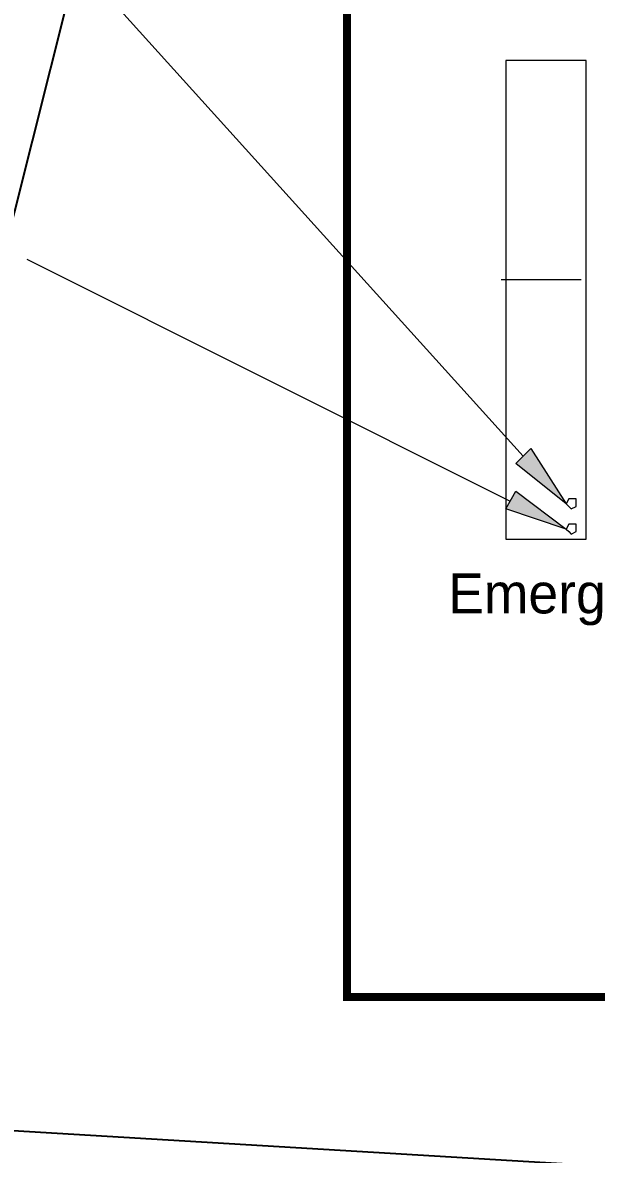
# Model space of a CAD drawing. Header units: inches. Extents: x -1128 to 651, y 96 to 845.
# Drawn here: x -1105 to -1098.54, y 680.05 to 692.82 of the extents above; entities that cross this region are included whole.
import ezdxf

# ---------------------------------------------------------------- set-up
doc = ezdxf.new("R2010")
doc.units = ezdxf.units.IN
doc.header["$MEASUREMENT"] = 0
doc.linetypes.add('DIVIDE', pattern=[1.25, 0.5, -0.25, 0, -0.25, 0, -0.25])
for name, color, linetype in [('Background Stuff', 253, 'Continuous'), ('Layer 1', 7, 'Continuous'), ('水专业修改', 7, 'Continuous')]:
    doc.layers.add(name, color=color, linetype=linetype)
doc.layers.add('Equipment', color=7, linetype='Continuous', lineweight=0)
doc.layers.add('Layout', color=6, linetype='Continuous', lineweight=18)

msp = doc.modelspace()

# ---------------------------------------------------------------- hatches: boundary and pattern name
at = {"layer": 'Layer 1', "lineweight": 0}
for points in [[(-1099.274, 688.014), (-1098.877, 687.389), (-1099.445, 687.843)], [(-1099.445, 687.531), (-1098.877, 687.105), (-1099.558, 687.332)]]:
    msp.add_hatch(color=0, dxfattribs=at).paths.add_polyline_path(points)

# ---------------------------------------------------------------- linework, layer by layer
at = {"layer": 'Background Stuff', "ltscale": 200}
msp.add_lwpolyline([(-913.176, 668.265), (-970.428, 672.119), (-970.416, 672.425), (-1066.033, 677.958), (-1107.665, 680.475), (-1099.4, 713.29), (-1094.57, 732.167), (-1094.213, 733.133), (-1093.815, 733.791), (-1093.318, 734.252), (-1093.088, 734.384), (-1088.696, 736.954), (-1081.839, 739.464), (-1082.048, 739.862), (-1077.724, 741.419)], dxfattribs=at)
at = {"layer": 'Equipment', "color": 0}
msp.add_line((-1099.609, 689.92), (-1098.706, 689.92), dxfattribs=at)
msp.add_lwpolyline([(-1099.558, 686.991), (-1098.65, 686.991), (-1098.65, 692.387), (-1099.558, 692.387), (-1099.558, 686.991)], dxfattribs=at)
at = {"layer": 'Layer 1', "color": 0, "lineweight": 0}
for points in [[(-1099.36, 687.928), (-1104.954, 694.12)], [(-1099.502, 687.417), (-1104.954, 690.144)], [(-1099.274, 688.014), (-1098.877, 687.389), (-1099.445, 687.843), (-1099.274, 688.014)], [(-1099.445, 687.531), (-1098.877, 687.105), (-1099.558, 687.332), (-1099.445, 687.531)], [(-1098.763, 687.389), (-1098.763, 687.446), (-1098.82, 687.446), (-1098.848, 687.446), (-1098.877, 687.389), (-1098.848, 687.36), (-1098.82, 687.332), (-1098.763, 687.36), (-1098.763, 687.389)], [(-1098.763, 687.105), (-1098.763, 687.162), (-1098.82, 687.162), (-1098.848, 687.162), (-1098.877, 687.105), (-1098.848, 687.076), (-1098.82, 687.048), (-1098.763, 687.076), (-1098.763, 687.105)]]:
    msp.add_lwpolyline(points, dxfattribs=at)
at = {"layer": 'Layout', "linetype": 'DIVIDE', "ltscale": 2, "const_width": 0.0902}
msp.add_lwpolyline([(-1101.348, 681.829), (-1092.323, 681.829), (-1092.323, 698.976), (-1101.348, 698.976)], close=True, dxfattribs=at)
msp.add_lwpolyline([(-1101.348, 681.829), (-1092.323, 681.829), (-1092.323, 698.976), (-1101.348, 698.976)], close=True, dxfattribs=at)

# ---------------------------------------------------------------- texts
at = {"layer": '水专业修改', "color": 0, "lineweight": 0, "insert": (-1100.207, 686.605), "char_height": 0.45125, "width": 4.66542, "attachment_point": 1}
msp.add_mtext('Emergency Pond', dxfattribs=at)

doc.saveas('drawing.dxf')
